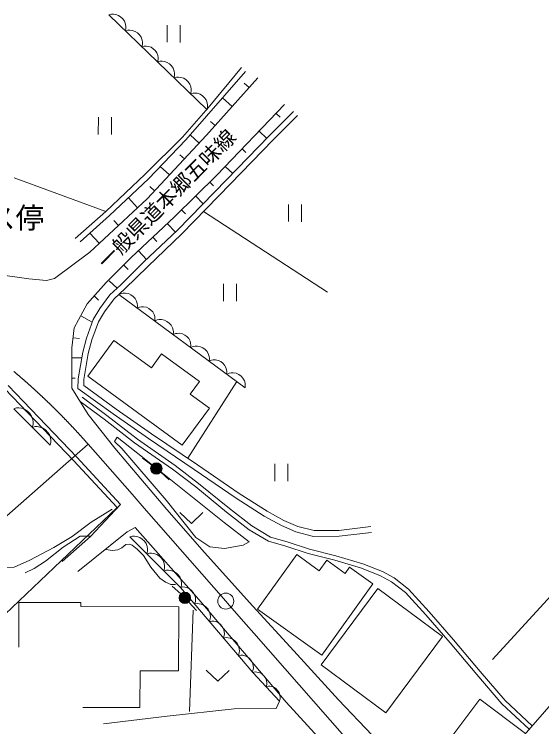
# Model space of a CAD drawing. Units: millimetres, scale not verified. Extents: x 40000 to 680000, y 20000 to 380000.
# Drawn here: x 461864 to 507907, y 260881 to 323082 of the extents above; entities that cross this region are included whole.
import ezdxf
from ezdxf.enums import TextEntityAlignment as Align

# ---------------------------------------------------------------- set-up
doc = ezdxf.new("R2010")
doc.units = ezdxf.units.MM
doc.header["$LTSCALE"] = 1000
doc.linetypes.add('CHAIN', pattern=[18.5, 12, -1.5, 3.5, -1.5])
doc.linetypes.add('USER2', pattern=[15.2, 11.960656, -1.495082, 0.24918, -1.495082])
doc.layers.add('S-SUV', color=7, linetype='Continuous', lineweight=13)
doc.styles.add('ＭＳ ゴシック', font='')
doc.styles.get('ＭＳ ゴシック').set_extended_font_data('MS Gothic')

msp = doc.modelspace()

# ---------------------------------------------------------------- linework, layer by layer
at = {"layer": 'S-SUV'}
for p, q in [((470349, 323079), (470123, 323019)), ((470123, 323019), (478664, 314776)), ((470518, 323082), (470349, 323079)), ((470717, 323058), (470518, 323082)), ((470973, 322977), (470717, 323058)), ((471174, 322839), (470973, 322977)), ((471346, 322673), (471174, 322839)), ((471491, 322477), (471346, 322673)), ((471581, 322224), (471491, 322477)), ((471613, 322026), (471581, 322224)), ((471563, 321629), (471616, 321857)), ((471789, 321690), (471563, 321629)), ((471616, 321857), (471613, 322026)), ((471958, 321693), (471789, 321690)), ((472157, 321668), (471958, 321693)), ((472413, 321588), (472157, 321668)), ((472614, 321450), (472413, 321588)), ((475214, 322132), (475212, 320631)), ((476353, 320630), (476355, 322131)), ((472786, 321283), (472614, 321450)), ((472931, 321088), (472786, 321283)), ((473021, 320834), (472931, 321088)), ((473003, 320240), (473056, 320467)), ((473053, 320637), (473021, 320834)), ((473056, 320467), (473053, 320637)), ((473217, 320297), (473003, 320240)), ((473378, 320300), (473217, 320297)), ((473567, 320277), (473378, 320300)), ((473810, 320200), (473567, 320277)), ((474001, 320069), (473810, 320200)), ((474165, 319911), (474001, 320069)), ((474303, 319725), (474165, 319911)), ((474388, 319485), (474303, 319725)), ((474371, 318920), (474421, 319136)), ((474418, 319297), (474388, 319485)), ((474421, 319136), (474418, 319297)), ((474596, 318980), (474371, 318920)), ((474766, 318983), (474596, 318980)), ((474964, 318959), (474766, 318983)), ((475221, 318878), (474964, 318959)), ((475421, 318740), (475221, 318878)), ((475594, 318574), (475421, 318740)), ((475739, 318378), (475594, 318574)), ((475828, 318125), (475739, 318378)), ((475860, 317927), (475828, 318125)), ((475863, 317758), (475860, 317927)), ((482053, 318082), (476827, 312105)), ((478793, 314924), (481704, 318432)), ((475811, 317530), (475863, 317758)), ((476036, 317591), (475811, 317530)), ((476206, 317594), (476036, 317591)), ((476404, 317569), (476206, 317594)), ((476660, 317489), (476404, 317569)), ((476861, 317351), (476660, 317489)), ((477034, 317184), (476861, 317351)), ((478659, 312531), (483113, 317521)), ((477179, 316989), (477034, 317184)), ((477268, 316735), (477179, 316989)), ((477300, 316538), (477268, 316735)), ((482371, 316689), (481940, 317074)), ((477250, 316141), (477303, 316368)), ((477476, 316201), (477250, 316141)), ((477303, 316368), (477300, 316538)), ((477646, 316204), (477476, 316201)), ((477844, 316180), (477646, 316204)), ((478100, 316099), (477844, 316180)), ((478301, 315961), (478100, 316099)), ((478474, 315795), (478301, 315961)), ((478619, 315599), (478474, 315795)), ((478708, 315346), (478619, 315599)), ((480886, 315026), (480041, 315781)), ((476555, 312359), (478793, 314924)), ((478690, 314751), (478743, 314979)), ((478740, 315148), (478708, 315346)), ((478743, 314979), (478740, 315148)), ((485463, 315203), (479538, 309027)), ((486249, 314592), (484107, 312455)), ((486602, 314238), (484466, 312107)), ((484722, 314431), (485070, 314097)), ((469204, 314088), (469202, 312588)), ((470343, 312586), (470344, 314087)), ((479401, 313363), (478987, 313733)), ((483241, 312887), (483907, 312248)), ((473282, 309135), (476555, 312359)), ((473466, 306970), (478659, 312531)), ((478010, 311836), (477229, 312565)), ((484107, 312455), (480390, 308617)), ((476827, 312105), (473580, 308726)), ((484466, 312107), (480749, 308268)), ((481760, 311343), (482089, 311027)), ((476712, 310446), (476322, 310810)), ((475413, 309055), (474614, 309802)), ((480279, 309799), (480930, 309174)), ((461855, 308797), (469852, 305856)), ((469852, 305856), (473282, 309135)), ((473580, 308726), (470185, 305510)), ((479538, 309027), (475856, 305406)), ((480390, 308617), (476149, 304255)), ((474115, 307665), (473698, 308054)), ((480749, 308268), (476501, 303898)), ((478924, 308423), (479246, 308096)), ((468454, 302308), (473466, 306970)), ((472631, 306193), (471823, 307062)), ((477697, 307216), (478367, 306535)), ((485795, 306476), (485793, 304975)), ((486934, 304974), (486935, 306475)), ((467194, 303501), (469852, 305856)), ((470185, 305510), (467606, 303221)), ((476469, 306010), (476818, 305655)), ((478396, 305848), (489204, 298827)), ((470960, 304639), (470563, 305066)), ((475856, 305406), (472067, 301839)), ((475224, 304812), (475937, 304054)), ((476149, 304255), (473159, 301431)), ((469290, 303085), (468459, 303978)), ((476501, 303898), (473510, 301074)), ((473961, 303623), (474319, 303243)), ((465386, 300001), (468454, 302308)), ((472698, 302434), (473415, 301672)), ((472067, 301839), (469879, 299656)), ((473159, 301431), (471168, 299467)), ((471426, 301165), (471799, 300811)), ((473510, 301074), (471505, 299097)), ((459863, 300445), (463137, 299982)), ((463137, 299982), (464666, 299828)), ((464666, 299828), (465386, 300001)), ((470145, 299816), (470834, 299162)), ((469879, 299656), (468224, 297792)), ((471168, 299467), (470203, 298587)), ((480125, 299534), (480123, 298033)), ((481263, 298032), (481265, 299533)), ((470203, 298587), (469321, 297387)), ((471505, 299097), (470576, 298251)), ((471202, 298714), (470986, 298624)), ((470986, 298624), (482014, 290475)), ((471370, 298739), (471202, 298714)), ((471570, 298741), (471370, 298739)), ((471834, 298694), (471570, 298741)), ((472051, 298584), (471834, 298694)), ((472244, 298441), (472051, 298584)), ((468864, 298467), (469232, 298117)), ((470576, 298251), (469739, 297111)), ((472413, 298266), (472244, 298441)), ((472535, 298027), (472413, 298266)), ((472593, 297835), (472535, 298027)), ((468224, 297792), (467102, 295715)), ((469321, 297387), (468761, 296437)), ((472618, 297667), (472593, 297835)), ((472595, 297435), (472618, 297667)), ((472800, 297520), (472595, 297435)), ((472960, 297544), (472800, 297520)), ((473150, 297546), (472960, 297544)), ((473401, 297502), (473150, 297546)), ((473607, 297397), (473401, 297502)), ((473790, 297261), (473607, 297397)), ((467663, 296754), (468675, 296207)), ((469739, 297111), (469214, 296221)), ((473951, 297095), (473790, 297261)), ((474067, 296868), (473951, 297095)), ((474122, 296686), (474067, 296868)), ((468761, 296437), (468159, 294816)), ((469214, 296221), (468636, 294666)), ((474145, 296526), (474122, 296686)), ((474124, 296305), (474145, 296526)), ((474340, 296395), (474124, 296305)), ((474508, 296420), (474340, 296395)), ((474708, 296422), (474508, 296420)), ((474972, 296376), (474708, 296422)), ((475189, 296265), (474972, 296376)), ((475382, 296122), (475189, 296265)), ((475551, 295947), (475382, 296122)), ((467102, 295715), (466887, 293956)), ((475673, 295708), (475551, 295947)), ((475731, 295516), (475673, 295708)), ((475756, 295349), (475731, 295516)), ((466994, 294835), (467561, 294766)), ((475733, 295116), (475756, 295349)), ((475938, 295201), (475733, 295116)), ((476098, 295225), (475938, 295201)), ((476288, 295227), (476098, 295225)), ((476539, 295183), (476288, 295227)), ((476745, 295078), (476539, 295183)), ((476928, 294942), (476745, 295078)), ((477089, 294776), (476928, 294942)), ((468159, 294816), (467836, 293573)), ((470569, 294614), (468285, 291499)), ((468636, 294666), (468325, 293468)), ((473835, 292219), (470569, 294614)), ((477205, 294549), (477089, 294776)), ((477260, 294367), (477205, 294549)), ((477283, 294207), (477260, 294367)), ((466887, 293956), (466882, 290438)), ((477262, 293987), (477283, 294207)), ((477478, 294076), (477262, 293987)), ((477646, 294101), (477478, 294076)), ((477846, 294103), (477646, 294101)), ((478110, 294057), (477846, 294103)), ((478327, 293946), (478110, 294057)), ((478520, 293803), (478327, 293946)), ((478689, 293629), (478520, 293803)), ((478811, 293389), (478689, 293629)), ((466886, 293076), (467751, 293075)), ((467836, 293573), (467442, 291249)), ((468325, 293468), (467941, 291202)), ((474725, 293433), (473835, 292219)), ((478027, 291011), (474725, 293433)), ((478869, 293198), (478811, 293389)), ((478894, 293030), (478869, 293198)), ((478871, 292797), (478894, 293030)), ((479076, 292882), (478871, 292797)), ((479236, 292906), (479076, 292882)), ((479426, 292908), (479236, 292906)), ((479677, 292864), (479426, 292908)), ((479883, 292759), (479677, 292864)), ((480066, 292623), (479883, 292759)), ((480227, 292457), (480066, 292623)), ((480343, 292230), (480227, 292457)), ((480398, 292048), (480343, 292230)), ((480421, 291888), (480398, 292048)), ((480400, 291668), (480421, 291888)), ((480616, 291757), (480400, 291668)), ((480784, 291782), (480616, 291757)), ((480984, 291784), (480784, 291782)), ((481248, 291738), (480984, 291784)), ((481465, 291627), (481248, 291738)), ((466883, 291317), (467168, 291317)), ((467442, 291249), (467427, 290410)), ((467941, 291202), (467932, 290663)), ((468285, 291499), (476520, 285459)), ((481658, 291484), (481465, 291627)), ((481827, 291310), (481658, 291484)), ((481949, 291070), (481827, 291310)), ((462678, 289263), (461334, 290672)), ((467932, 290663), (470774, 288617)), ((481282, 291016), (477007, 284323)), ((477225, 289918), (478027, 291011)), ((482007, 290879), (481949, 291070)), ((482032, 290711), (482007, 290879)), ((482009, 290478), (482032, 290711)), ((462389, 288986), (461052, 290388)), ((466882, 290438), (468330, 288154)), ((467427, 290410), (470487, 288207)), ((478893, 288695), (477225, 289918)), ((467323, 284404), (462678, 289263)), ((467626, 289277), (469701, 287744)), ((467802, 289645), (469947, 288059)), ((462073, 288712), (461813, 288648)), ((461813, 288648), (465002, 285450)), ((462269, 288712), (462073, 288712)), ((462496, 288679), (462269, 288712)), ((467032, 284130), (462389, 288986)), ((462789, 288581), (462496, 288679)), ((470774, 288617), (473854, 286465)), ((476520, 285459), (478893, 288695)), ((463017, 288418), (462789, 288581)), ((463212, 288223), (463017, 288418)), ((463374, 287995), (463212, 288223)), ((463472, 287702), (463374, 287995)), ((468330, 288154), (470641, 285203)), ((469947, 288059), (472612, 285979)), ((470487, 288207), (473573, 286051)), ((463504, 287474), (463472, 287702)), ((463504, 287279), (463504, 287474)), ((469701, 287744), (472374, 285657)), ((463438, 287018), (463504, 287279)), ((463687, 287080), (463438, 287018)), ((463874, 287080), (463687, 287080)), ((464092, 287049), (463874, 287080)), ((464372, 286955), (464092, 287049)), ((464590, 286799), (464372, 286955)), ((464776, 286612), (464590, 286799)), ((464932, 286394), (464776, 286612)), ((465025, 286114), (464932, 286394)), ((470603, 285773), (470842, 286148)), ((470842, 286148), (473058, 284406)), ((473854, 286465), (477860, 283743)), ((447550, 267344), (468307, 285553)), ((464993, 285460), (465055, 285709)), ((465055, 285896), (465025, 286114)), ((465055, 285709), (465055, 285896)), ((471250, 285158), (470603, 285773)), ((472374, 285657), (475687, 283356)), ((472612, 285979), (475923, 283679)), ((473573, 286051), (477577, 283330)), ((470641, 285203), (475173, 279855)), ((475134, 280650), (471250, 285158)), ((471127, 280288), (467323, 284404)), ((473058, 284406), (476841, 281399)), ((473868, 283728), (473069, 284329)), ((470833, 280016), (467032, 284130)), ((475923, 283679), (477948, 282125)), ((477860, 283743), (481507, 281247)), ((484610, 283829), (484608, 282329)), ((485748, 282327), (485750, 283828)), ((474645, 283098), (475397, 282439)), ((475687, 283356), (477700, 281812)), ((477577, 283330), (481238, 280825)), ((503620, 266738), (518901, 283527)), ((477700, 281812), (480399, 279609)), ((477948, 282125), (480644, 279925)), ((476841, 281399), (480181, 278700)), ((481507, 281247), (483936, 279698)), ((477723, 277406), (475134, 280650)), ((481238, 280825), (483682, 279267)), ((470833, 280016), (437247, 248047)), ((468528, 277493), (471127, 280288)), ((480644, 279925), (482599, 278414)), ((468578, 278746), (470410, 279864)), ((475173, 279855), (478479, 276085)), ((476325, 279580), (477324, 278618)), ((477324, 278618), (478326, 279578)), ((480399, 279609), (482373, 278082)), ((483936, 279698), (485404, 278896)), ((466918, 277499), (468578, 278746)), ((480181, 278700), (482362, 277025)), ((483682, 279267), (485182, 278447)), ((485404, 278896), (486603, 278362)), ((471724, 277883), (472405, 278263)), ((472405, 278263), (477974, 271990)), ((482373, 278082), (484066, 277072)), ((482599, 278414), (484226, 277443)), ((485182, 278447), (486439, 277887)), ((486603, 278362), (488035, 278002)), ((490186, 278023), (492990, 278349)), ((465314, 276538), (466918, 277499)), ((466032, 275306), (468528, 277493)), ((466134, 276552), (467615, 277530)), ((466134, 276552), (467615, 277530)), ((467400, 274425), (471724, 277883)), ((467615, 277530), (468511, 277505)), ((472180, 277528), (471942, 277469)), ((471942, 277469), (476367, 273048)), ((472358, 277528), (472180, 277528)), ((472566, 277499), (472358, 277528)), ((472834, 277410), (472566, 277499)), ((484226, 277443), (485693, 277022)), ((486439, 277887), (487975, 277501)), ((487975, 277501), (490218, 277523)), ((488035, 278002), (490186, 278023)), ((490218, 277523), (493048, 277852)), ((471258, 276509), (471602, 276797)), ((471258, 276509), (471602, 276797)), ((471258, 276509), (471602, 276797)), ((471258, 276509), (471602, 276797)), ((471258, 276509), (471602, 276797)), ((471258, 276509), (471602, 276797)), ((471258, 276509), (471602, 276797)), ((471258, 276509), (471602, 276797)), ((471602, 276797), (471897, 276828)), ((471602, 276797), (471897, 276828)), ((471602, 276797), (471897, 276828)), ((471602, 276797), (471897, 276828)), ((471602, 276797), (471897, 276828)), ((471602, 276797), (471897, 276828)), ((471897, 276828), (472142, 276734)), ((471897, 276828), (472142, 276734)), ((471897, 276828), (472142, 276734)), ((471897, 276828), (472142, 276734)), ((471897, 276828), (472142, 276734)), ((471897, 276828), (472142, 276734)), ((473042, 277261), (472834, 277410)), ((473220, 277083), (473042, 277261)), ((473369, 276875), (473220, 277083)), ((473458, 276608), (473369, 276875)), ((478950, 276586), (477723, 277406)), ((482362, 277025), (481850, 276719)), ((484066, 277072), (485567, 276642)), ((485693, 277022), (487634, 276377)), ((463210, 275438), (465314, 276538)), ((464602, 275349), (466134, 276552)), ((464602, 275349), (466134, 276552)), ((469845, 276362), (470439, 276276)), ((469845, 276362), (470439, 276276)), ((469845, 276362), (470439, 276276)), ((469845, 276362), (470439, 276276)), ((469845, 276362), (470439, 276276)), ((469845, 276362), (470439, 276276)), ((469845, 276362), (470439, 276276)), ((469845, 276362), (470439, 276276)), ((469845, 276362), (470439, 276276)), ((470439, 276276), (470892, 276330)), ((470439, 276276), (470892, 276330)), ((470439, 276276), (470892, 276330)), ((470439, 276276), (470892, 276330)), ((470439, 276276), (470892, 276330)), ((470439, 276276), (470892, 276330)), ((470439, 276276), (470892, 276330)), ((470439, 276276), (470892, 276330)), ((470439, 276276), (470892, 276330)), ((470892, 276330), (471258, 276509)), ((470892, 276330), (471258, 276509)), ((470892, 276330), (471258, 276509)), ((470892, 276330), (471258, 276509)), ((470892, 276330), (471258, 276509)), ((470892, 276330), (471258, 276509)), ((470892, 276330), (471258, 276509)), ((470892, 276330), (471258, 276509)), ((472142, 276734), (472585, 276398)), ((472142, 276734), (472585, 276398)), ((472142, 276734), (472585, 276398)), ((472142, 276734), (472585, 276398)), ((472142, 276734), (472585, 276398)), ((472585, 276398), (473134, 275821)), ((472585, 276398), (473134, 275821)), ((472585, 276398), (473134, 275821)), ((472585, 276398), (473134, 275821)), ((472585, 276398), (473134, 275821)), ((473429, 275984), (473488, 276221)), ((473488, 276400), (473458, 276608)), ((473488, 276221), (473488, 276400)), ((480212, 276448), (478950, 276586)), ((481850, 276719), (480212, 276448)), ((485567, 276642), (487523, 275992)), ((487634, 276377), (489948, 275798)), ((473134, 275821), (473143, 275810)), ((473134, 275821), (473789, 274801)), ((473134, 275821), (473789, 274801)), ((473134, 275821), (473789, 274801)), ((473666, 276043), (473429, 275984)), ((473845, 276043), (473666, 276043)), ((474053, 276014), (473845, 276043)), ((474320, 275925), (474053, 276014)), ((474528, 275776), (474320, 275925)), ((474706, 275598), (474528, 275776)), ((474855, 275390), (474706, 275598)), ((478479, 276085), (482693, 271414)), ((483108, 271150), (486522, 275907)), ((486522, 275907), (488484, 274499)), ((487523, 275992), (489842, 275412)), ((489948, 275798), (492295, 275097)), ((461866, 274820), (463210, 275438)), ((463588, 274705), (464602, 275349)), ((463588, 274705), (464602, 275349)), ((463588, 274705), (464602, 275349)), ((463588, 274705), (464602, 275349)), ((463588, 274705), (464602, 275349)), ((474944, 275123), (474855, 275390)), ((474974, 274915), (474944, 275123)), ((488484, 274499), (489144, 275419)), ((489144, 275419), (490739, 274274)), ((489842, 275412), (492164, 274718)), ((492295, 275097), (493999, 274424)), ((460522, 274769), (461866, 274820)), ((462823, 274332), (463588, 274705)), ((462823, 274332), (463588, 274705)), ((462823, 274332), (463588, 274705)), ((462823, 274332), (463588, 274705)), ((462823, 274332), (463588, 274705)), ((473789, 274801), (474565, 273859)), ((473789, 274801), (474565, 273859)), ((473789, 274801), (474565, 273859)), ((474915, 274499), (474974, 274736)), ((475153, 274558), (474915, 274499)), ((474974, 274736), (474974, 274915)), ((475331, 274558), (475153, 274558)), ((475539, 274529), (475331, 274558)), ((475806, 274440), (475539, 274529)), ((476014, 274291), (475806, 274440)), ((490739, 274274), (491119, 274803)), ((491119, 274803), (493152, 273344)), ((492164, 274718), (493829, 274061)), ((493999, 274424), (495012, 273875)), ((474565, 273859), (475057, 273504)), ((474565, 273859), (475055, 273505)), ((476193, 274113), (476014, 274291)), ((476341, 273905), (476193, 274113)), ((476430, 273638), (476341, 273905)), ((493829, 274061), (494793, 273539)), ((495012, 273875), (496283, 272895)), ((475055, 273505), (475530, 273309)), ((475530, 273309), (475939, 273287)), ((476394, 272474), (475656, 273149)), ((476586, 273084), (476367, 273048)), ((476401, 273014), (476460, 273251)), ((476460, 273430), (476430, 273638)), ((476460, 273251), (476460, 273430)), ((476746, 273071), (476586, 273084)), ((476932, 273029), (476746, 273071)), ((493152, 273344), (488699, 267138)), ((494793, 273539), (496011, 272600)), ((476367, 273048), (482687, 265620)), ((477166, 272929), (476932, 273029)), ((477343, 272780), (477166, 272929)), ((477491, 272606), (477343, 272780)), ((477610, 272408), (477491, 272606)), ((493590, 272945), (488656, 266294)), ((499236, 268756), (493590, 272945)), ((496011, 272600), (497781, 270661)), ((496283, 272895), (498083, 270923)), ((477671, 272160), (477610, 272408)), ((477670, 271810), (477683, 271971)), ((477683, 271971), (477671, 272160)), ((477974, 271990), (485606, 263026)), ((462271, 267823), (462275, 271736)), ((462275, 271736), (467683, 271729)), ((467683, 271729), (467683, 271371)), ((467683, 271371), (476220, 271361)), ((476220, 271361), (476213, 265771)), ((477100, 271767), (477776, 271029)), ((477599, 271600), (477670, 271810)), ((477829, 271638), (477599, 271600)), ((477998, 271624), (477829, 271638)), ((478193, 271580), (477998, 271624)), ((478440, 271475), (478193, 271580)), ((478626, 271318), (478440, 271475)), ((478782, 271135), (478626, 271318)), ((482693, 271414), (486264, 267507)), ((477481, 271056), (477155, 262223)), ((478907, 270927), (478782, 271135)), ((478971, 270666), (478907, 270927)), ((478984, 270466), (478971, 270666)), ((488699, 267138), (483108, 271150)), ((497781, 270661), (499909, 268207)), ((498083, 270923), (500215, 268464)), ((478895, 270076), (478970, 270297)), ((479114, 270112), (478895, 270076)), ((478970, 270297), (478984, 270466)), ((479275, 270099), (479114, 270112)), ((479460, 270057), (479275, 270099)), ((479695, 269958), (479460, 270057)), ((479872, 269808), (479695, 269958)), ((480019, 269635), (479872, 269808)), ((480138, 269436), (480019, 269635)), ((480199, 269189), (480138, 269436)), ((480127, 268628), (480198, 268838)), ((480198, 268838), (480211, 268999)), ((480211, 268999), (480199, 269189)), ((494302, 262105), (499236, 268756)), ((480357, 268666), (480127, 268628)), ((480527, 268653), (480357, 268666)), ((480722, 268609), (480527, 268653)), ((480969, 268504), (480722, 268609)), ((481155, 268347), (480969, 268504)), ((481310, 268164), (481155, 268347)), ((481436, 267955), (481310, 268164)), ((499909, 268207), (502233, 265437)), ((500215, 268464), (502537, 265697)), ((481500, 267694), (481436, 267955)), ((481498, 267325), (481512, 267494)), ((481512, 267494), (481500, 267694)), ((486264, 267507), (490169, 263228)), ((481424, 267104), (481498, 267325)), ((481642, 267140), (481424, 267104)), ((481803, 267128), (481642, 267140)), ((481989, 267086), (481803, 267128)), ((482223, 266986), (481989, 267086)), ((482400, 266837), (482223, 266986)), ((482548, 266663), (482400, 266837)), ((482667, 266465), (482548, 266663)), ((482728, 266217), (482667, 266465)), ((488656, 266294), (494302, 262105)), ((472844, 265775), (472840, 262558)), ((476213, 265771), (472844, 265775)), ((478625, 265808), (479624, 264846)), ((479624, 264846), (480626, 265806)), ((482656, 265656), (482726, 265866)), ((482881, 265661), (482687, 265620)), ((482687, 265620), (485030, 263117)), ((482726, 265866), (482739, 266027)), ((482739, 266027), (482728, 266217)), ((483025, 265657), (482881, 265661)), ((483192, 265627), (483025, 265657)), ((483406, 265548), (483192, 265627)), ((502537, 265697), (504709, 263160)), ((483571, 265422), (483406, 265548)), ((483710, 265273), (483571, 265422)), ((483825, 265101), (483710, 265273)), ((483890, 264882), (483825, 265101)), ((502233, 265437), (504420, 262882)), ((483849, 264378), (483904, 264569)), ((484043, 264420), (483849, 264378)), ((483908, 264713), (483890, 264882)), ((483904, 264569), (483908, 264713)), ((484187, 264415), (484043, 264420)), ((484355, 264385), (484187, 264415)), ((484569, 264306), (484355, 264385)), ((484733, 264180), (484569, 264306)), ((484872, 264031), (484733, 264180)), ((484987, 263859), (484872, 264031)), ((485052, 263640), (484987, 263859)), ((485030, 263117), (484734, 262462)), ((485011, 263136), (485066, 263327)), ((485071, 263471), (485052, 263640)), ((485066, 263327), (485071, 263471)), ((490169, 263228), (493102, 260160)), ((502493, 263278), (497592, 256760)), ((502493, 263278), (506476, 260284)), ((504709, 263160), (507067, 260964)), ((472840, 262558), (467846, 262564)), ((485606, 263026), (488396, 259970)), ((504420, 262882), (506804, 260662)), ((481059, 262439), (475217, 261815)), ((484734, 262462), (481059, 262439)), ((475217, 261815), (469650, 261136))]:
    msp.add_line(p, q, dxfattribs=at)
at = {"layer": 'S-SUV', "linetype": 'CHAIN'}
for p, q in [((468307, 285553), (472144, 281180)), ((472144, 281180), (473207, 279967)), ((480330, 271848), (473207, 279967)), ((480330, 271848), (480664, 271467)), ((480664, 271467), (482114, 269814)), ((482114, 269814), (482777, 269058)), ((482777, 269058), (493455, 256885))]:
    msp.add_line(p, q, dxfattribs=at)
at = {"layer": 'S-SUV', "linetype": 'USER2'}
msp.add_line((521620, 277712), (486371, 237148), dxfattribs=at)
at = {"layer": 'S-SUV'}
for centre, radius in [((474268, 283428), 500), ((474268, 283428), 440), ((474268, 283428), 380), ((474268, 283428), 320), ((474268, 283428), 260), ((474268, 283428), 200), ((474268, 283428), 140), ((474268, 283428), 80), ((474268, 283428), 20), ((476762, 272136), 500), ((476762, 272136), 440), ((476762, 272136), 380), ((476762, 272136), 320), ((480330, 271848), 700), ((476762, 272136), 260), ((476762, 272136), 200), ((476762, 272136), 140), ((476762, 272136), 80), ((476762, 272136), 20)]:
    msp.add_circle(centre, radius, dxfattribs=at)
at = {"layer": 'S-SUV', "linetype": 'CHAIN'}
msp.add_arc((423181, 245967), 60028, 41.25803, 49.92291, dxfattribs=at)

# ---------------------------------------------------------------- texts
at = {"layer": 'S-SUV', "style": 'ＭＳ ゴシック'}
msp.add_text('一般県道本郷五味線', height=1320, rotation=45.2, dxfattribs=at).set_placement((470193, 300466), align=Align.BOTTOM_LEFT)
msp.add_text('正下バス停', height=1833, dxfattribs=at).set_placement((451972, 303845), align=Align.BOTTOM_LEFT)

doc.saveas('drawing.dxf')
